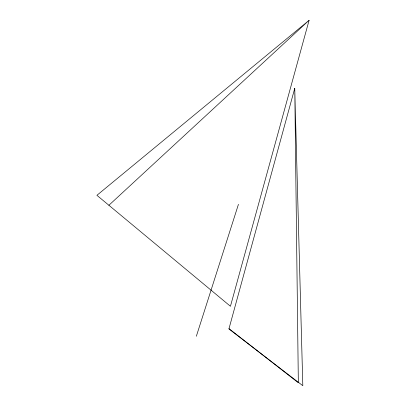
<?xml version="1.0" encoding="UTF-8"?>
<svg xmlns="http://www.w3.org/2000/svg" width="406" height="406" viewBox="0 0 406 406"><rect width="100%" height="100%" fill="white"/><g stroke="black" fill="none" stroke-linecap="round" stroke-linejoin="round"><path stroke-width="0.61" d="M294.751 88.31L228.913 328.956L302.815 385.7L294.751 88.31L298.339 382.802L228.994 328.632M309.088 20.3L230.441 306.286L96.912 195.311L309.088 20.3L108.899 205.269M196.342 336.259L238.444 204.34"/></g></svg>
